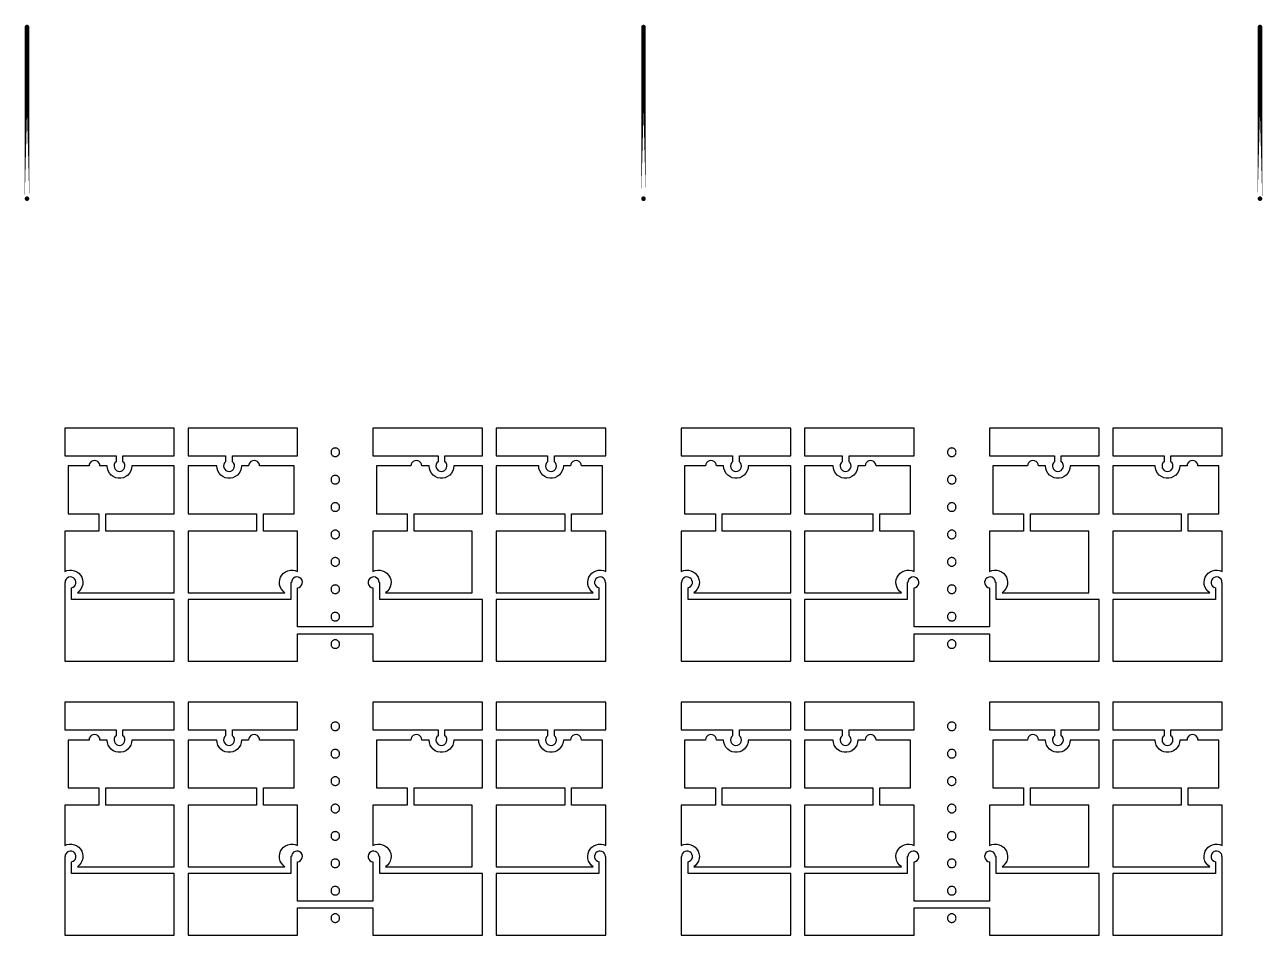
# Model space of a CAD drawing. Extents: x -100 to 100, y -100 to 100.
# Drawn here: x 32.3 to 53.93, y 48.32 to 64.24 of the extents above; entities that cross this region are included whole.
import ezdxf

# ---------------------------------------------------------------- set-up
doc = ezdxf.new("R2010")
doc.units = 0
doc.layers.get('0').update_dxf_attribs({"linetype": 'continuous'})
doc.layers.add('C1', color=7, linetype='continuous')

# ---------------------------------------------------------------- blocks, each defined once
blk = doc.blocks.new('LDI_XFL94-0512-011_C1_B1')
at = {"layer": 'C1'}
for points in [[(33.892, -53.578), (33.872, -53.6), (33.86, -53.626), (33.856, -53.655), (33.862, -53.684), (33.876, -53.71), (33.897, -53.731), (33.923, -53.744), (33.952, -53.749), (33.981, -53.744), (34.007, -53.731), (34.029, -53.71), (34.042, -53.684), (34.048, -53.655), (34.044, -53.626), (34.032, -53.6), (34.012, -53.578), (34.012, -53.473), (34.91, -53.473), (34.91, -52.994), (32.994, -52.994), (32.994, -53.473), (33.892, -53.473), (33.892, -53.578)], [(35.808, -53.578), (35.789, -53.6), (35.776, -53.626), (35.772, -53.655), (35.778, -53.684), (35.792, -53.71), (35.813, -53.731), (35.839, -53.744), (35.868, -53.749), (35.897, -53.744), (35.924, -53.731), (35.945, -53.71), (35.959, -53.684), (35.964, -53.655), (35.96, -53.626), (35.948, -53.6), (35.928, -53.578), (35.928, -53.473), (37.066, -53.473), (37.066, -52.994), (35.15, -52.994), (35.15, -53.473), (35.808, -53.473), (35.808, -53.578)], [(39.641, -53.473), (40.299, -53.473), (40.299, -52.994), (38.383, -52.994), (38.383, -53.473), (39.521, -53.473), (39.521, -53.578), (39.501, -53.6), (39.489, -53.626), (39.485, -53.655), (39.49, -53.684), (39.504, -53.71), (39.525, -53.731), (39.552, -53.744), (39.581, -53.749), (39.61, -53.744), (39.636, -53.731), (39.657, -53.71), (39.671, -53.684), (39.677, -53.655), (39.673, -53.626), (39.661, -53.6), (39.641, -53.578), (39.641, -53.473)], [(41.557, -53.473), (42.455, -53.473), (42.455, -52.994), (40.539, -52.994), (40.539, -53.473), (41.437, -53.473), (41.437, -53.578), (41.417, -53.6), (41.405, -53.626), (41.401, -53.655), (41.407, -53.684), (41.42, -53.71), (41.442, -53.731), (41.468, -53.744), (41.497, -53.749), (41.526, -53.744), (41.552, -53.731), (41.574, -53.71), (41.587, -53.684), (41.593, -53.655), (41.589, -53.626), (41.577, -53.6), (41.557, -53.578), (41.557, -53.473)], [(44.671, -53.578), (44.651, -53.6), (44.638, -53.626), (44.635, -53.655), (44.64, -53.684), (44.654, -53.71), (44.675, -53.731), (44.701, -53.744), (44.731, -53.749), (44.76, -53.744), (44.786, -53.731), (44.807, -53.71), (44.821, -53.684), (44.826, -53.655), (44.823, -53.626), (44.81, -53.6), (44.79, -53.578), (44.79, -53.473), (45.689, -53.473), (45.689, -52.994), (43.772, -52.994), (43.772, -53.473), (44.671, -53.473), (44.671, -53.578)], [(46.587, -53.578), (46.567, -53.6), (46.555, -53.626), (46.551, -53.655), (46.556, -53.684), (46.57, -53.71), (46.591, -53.731), (46.618, -53.744), (46.647, -53.749), (46.676, -53.744), (46.702, -53.731), (46.723, -53.71), (46.737, -53.684), (46.742, -53.655), (46.739, -53.626), (46.726, -53.6), (46.707, -53.578), (46.707, -53.473), (47.844, -53.473), (47.844, -52.994), (45.928, -52.994), (45.928, -53.473), (46.587, -53.473), (46.587, -53.578)], [(50.419, -53.473), (51.078, -53.473), (51.078, -52.994), (49.162, -52.994), (49.162, -53.473), (50.299, -53.473), (50.299, -53.578), (50.28, -53.6), (50.267, -53.626), (50.264, -53.655), (50.269, -53.684), (50.283, -53.71), (50.304, -53.731), (50.33, -53.744), (50.359, -53.749), (50.388, -53.744), (50.415, -53.731), (50.436, -53.71), (50.45, -53.684), (50.455, -53.655), (50.451, -53.626), (50.439, -53.6), (50.419, -53.578), (50.419, -53.473)], [(52.335, -53.473), (53.234, -53.473), (53.234, -52.994), (51.317, -52.994), (51.317, -53.473), (52.216, -53.473), (52.216, -53.578), (52.196, -53.6), (52.183, -53.626), (52.18, -53.655), (52.185, -53.684), (52.199, -53.71), (52.22, -53.731), (52.246, -53.744), (52.275, -53.749), (52.305, -53.744), (52.331, -53.731), (52.352, -53.71), (52.366, -53.684), (52.371, -53.655), (52.368, -53.626), (52.355, -53.6), (52.335, -53.578), (52.335, -53.473)], [(37.725, -53.338), (37.715, -53.339), (37.705, -53.341), (37.696, -53.344), (37.687, -53.348), (37.679, -53.354), (37.672, -53.36), (37.665, -53.368), (37.66, -53.376), (37.655, -53.384), (37.652, -53.394), (37.65, -53.403), (37.65, -53.413), (37.65, -53.423), (37.652, -53.433), (37.655, -53.442), (37.66, -53.451), (37.665, -53.459), (37.672, -53.466), (37.679, -53.473), (37.687, -53.478), (37.696, -53.482), (37.705, -53.486), (37.715, -53.488), (37.725, -53.488), (37.734, -53.488), (37.744, -53.486), (37.753, -53.482), (37.762, -53.478), (37.77, -53.473), (37.778, -53.466), (37.784, -53.459), (37.79, -53.451), (37.794, -53.442), (37.797, -53.433), (37.799, -53.423), (37.8, -53.413), (37.799, -53.403), (37.797, -53.394), (37.794, -53.384), (37.79, -53.376), (37.784, -53.368), (37.778, -53.36), (37.77, -53.354), (37.762, -53.348), (37.753, -53.344), (37.744, -53.341), (37.734, -53.339), (37.725, -53.338)], [(48.503, -53.338), (48.493, -53.339), (48.484, -53.341), (48.474, -53.344), (48.465, -53.348), (48.457, -53.354), (48.45, -53.36), (48.443, -53.368), (48.438, -53.376), (48.434, -53.384), (48.431, -53.394), (48.429, -53.403), (48.428, -53.413), (48.429, -53.423), (48.431, -53.433), (48.434, -53.442), (48.438, -53.451), (48.443, -53.459), (48.45, -53.466), (48.457, -53.473), (48.465, -53.478), (48.474, -53.482), (48.484, -53.486), (48.493, -53.488), (48.503, -53.488), (48.513, -53.488), (48.522, -53.486), (48.532, -53.482), (48.54, -53.478), (48.549, -53.473), (48.556, -53.466), (48.562, -53.459), (48.568, -53.451), (48.572, -53.442), (48.575, -53.433), (48.577, -53.423), (48.578, -53.413), (48.577, -53.403), (48.575, -53.394), (48.572, -53.384), (48.568, -53.376), (48.562, -53.368), (48.556, -53.36), (48.549, -53.354), (48.54, -53.348), (48.532, -53.344), (48.522, -53.341), (48.513, -53.339), (48.503, -53.338)], [(33.611, -53.653), (33.606, -53.623), (33.592, -53.596), (33.571, -53.575), (33.545, -53.562), (33.515, -53.557), (33.485, -53.562), (33.459, -53.575), (33.437, -53.596), (33.424, -53.623), (33.419, -53.653), (33.054, -53.653), (33.054, -54.491), (33.593, -54.491), (33.593, -54.79), (32.994, -54.79), (32.994, -55.499), (33.034, -55.482), (33.077, -55.474), (33.121, -55.475), (33.164, -55.484), (33.204, -55.502), (33.239, -55.528), (33.269, -55.56), (33.291, -55.597), (33.306, -55.639), (33.311, -55.682), (33.308, -55.726), (33.296, -55.768), (33.276, -55.807), (33.249, -55.841), (33.215, -55.868), (34.91, -55.868), (34.91, -54.79), (33.713, -54.79), (33.713, -54.491), (34.91, -54.491), (34.91, -53.653), (34.168, -53.653), (34.163, -53.698), (34.149, -53.74), (34.126, -53.779), (34.096, -53.813), (34.06, -53.839), (34.019, -53.858), (33.975, -53.867), (33.93, -53.867), (33.885, -53.858), (33.844, -53.839), (33.808, -53.813), (33.778, -53.779), (33.755, -53.74), (33.741, -53.698), (33.737, -53.653), (33.611, -53.653)], [(36.21, -53.653), (36.084, -53.653), (36.079, -53.698), (36.065, -53.74), (36.043, -53.779), (36.013, -53.813), (35.976, -53.839), (35.935, -53.858), (35.891, -53.867), (35.846, -53.867), (35.802, -53.858), (35.76, -53.839), (35.724, -53.813), (35.694, -53.779), (35.671, -53.74), (35.657, -53.698), (35.653, -53.653), (35.15, -53.653), (35.15, -54.491), (36.347, -54.491), (36.347, -54.79), (35.15, -54.79), (35.15, -55.868), (36.845, -55.868), (36.811, -55.841), (36.784, -55.807), (36.764, -55.768), (36.752, -55.726), (36.749, -55.682), (36.754, -55.639), (36.769, -55.597), (36.791, -55.56), (36.821, -55.528), (36.856, -55.502), (36.896, -55.484), (36.939, -55.475), (36.982, -55.474), (37.025, -55.482), (37.066, -55.499), (37.066, -54.79), (36.467, -54.79), (36.467, -54.491), (37.006, -54.491), (37.006, -53.653), (36.401, -53.653), (36.397, -53.623), (36.383, -53.596), (36.362, -53.575), (36.335, -53.562), (36.305, -53.557), (36.276, -53.562), (36.249, -53.575), (36.228, -53.596), (36.214, -53.623), (36.21, -53.653)], [(39.048, -53.653), (38.443, -53.653), (38.443, -54.491), (38.982, -54.491), (38.982, -54.79), (38.383, -54.79), (38.383, -55.499), (38.424, -55.482), (38.467, -55.474), (38.51, -55.475), (38.553, -55.484), (38.593, -55.502), (38.628, -55.528), (38.658, -55.56), (38.68, -55.597), (38.695, -55.639), (38.7, -55.682), (38.697, -55.726), (38.686, -55.768), (38.665, -55.807), (38.638, -55.841), (38.604, -55.868), (40.12, -55.868), (40.12, -54.79), (39.102, -54.79), (39.102, -54.491), (40.299, -54.491), (40.299, -53.653), (39.796, -53.653), (39.792, -53.698), (39.778, -53.74), (39.755, -53.779), (39.725, -53.813), (39.689, -53.839), (39.647, -53.858), (39.603, -53.867), (39.558, -53.867), (39.514, -53.858), (39.473, -53.839), (39.437, -53.813), (39.406, -53.779), (39.384, -53.74), (39.37, -53.698), (39.365, -53.653), (39.24, -53.653), (39.235, -53.623), (39.221, -53.596), (39.2, -53.575), (39.173, -53.562), (39.144, -53.557), (39.114, -53.562), (39.087, -53.575), (39.066, -53.596), (39.053, -53.623), (39.048, -53.653)], [(41.713, -53.653), (41.708, -53.698), (41.694, -53.74), (41.671, -53.779), (41.641, -53.813), (41.605, -53.839), (41.564, -53.858), (41.52, -53.867), (41.474, -53.867), (41.43, -53.858), (41.389, -53.839), (41.353, -53.813), (41.323, -53.779), (41.3, -53.74), (41.286, -53.698), (41.281, -53.653), (40.539, -53.653), (40.539, -54.491), (41.737, -54.491), (41.737, -54.79), (40.539, -54.79), (40.539, -55.868), (42.234, -55.868), (42.2, -55.841), (42.173, -55.807), (42.153, -55.768), (42.141, -55.726), (42.138, -55.682), (42.144, -55.639), (42.158, -55.597), (42.18, -55.56), (42.21, -55.528), (42.245, -55.502), (42.285, -55.484), (42.328, -55.475), (42.372, -55.474), (42.415, -55.482), (42.455, -55.499), (42.455, -54.79), (41.856, -54.79), (41.856, -54.491), (42.395, -54.491), (42.395, -53.653), (42.03, -53.653), (42.025, -53.623), (42.012, -53.596), (41.99, -53.575), (41.964, -53.562), (41.934, -53.557), (41.905, -53.562), (41.878, -53.575), (41.857, -53.596), (41.843, -53.623), (41.838, -53.653), (41.713, -53.653)], [(44.389, -53.653), (44.385, -53.623), (44.371, -53.596), (44.35, -53.575), (44.323, -53.562), (44.293, -53.557), (44.264, -53.562), (44.237, -53.575), (44.216, -53.596), (44.202, -53.623), (44.198, -53.653), (43.832, -53.653), (43.832, -54.491), (44.371, -54.491), (44.371, -54.79), (43.772, -54.79), (43.772, -55.499), (43.813, -55.482), (43.856, -55.474), (43.9, -55.475), (43.942, -55.484), (43.982, -55.502), (44.018, -55.528), (44.047, -55.56), (44.07, -55.597), (44.084, -55.639), (44.09, -55.682), (44.087, -55.726), (44.075, -55.768), (44.055, -55.807), (44.027, -55.841), (43.993, -55.868), (45.689, -55.868), (45.689, -54.79), (44.491, -54.79), (44.491, -54.491), (45.689, -54.491), (45.689, -53.653), (44.946, -53.653), (44.941, -53.698), (44.927, -53.74), (44.905, -53.779), (44.875, -53.813), (44.838, -53.839), (44.797, -53.858), (44.753, -53.867), (44.708, -53.867), (44.664, -53.858), (44.623, -53.839), (44.586, -53.813), (44.556, -53.779), (44.534, -53.74), (44.52, -53.698), (44.515, -53.653), (44.389, -53.653)], [(46.988, -53.653), (46.862, -53.653), (46.858, -53.698), (46.844, -53.74), (46.821, -53.779), (46.791, -53.813), (46.754, -53.839), (46.713, -53.858), (46.669, -53.867), (46.624, -53.867), (46.58, -53.858), (46.539, -53.839), (46.502, -53.813), (46.472, -53.779), (46.45, -53.74), (46.436, -53.698), (46.431, -53.653), (45.928, -53.653), (45.928, -54.491), (47.126, -54.491), (47.126, -54.79), (45.928, -54.79), (45.928, -55.868), (47.623, -55.868), (47.59, -55.841), (47.562, -55.807), (47.542, -55.768), (47.53, -55.726), (47.527, -55.682), (47.533, -55.639), (47.547, -55.597), (47.57, -55.56), (47.599, -55.528), (47.635, -55.502), (47.675, -55.484), (47.717, -55.475), (47.761, -55.474), (47.804, -55.482), (47.844, -55.499), (47.844, -54.79), (47.246, -54.79), (47.246, -54.491), (47.784, -54.491), (47.784, -53.653), (47.18, -53.653), (47.175, -53.623), (47.161, -53.596), (47.14, -53.575), (47.113, -53.562), (47.084, -53.557), (47.054, -53.562), (47.028, -53.575), (47.006, -53.596), (46.993, -53.623), (46.988, -53.653)], [(49.826, -53.653), (49.222, -53.653), (49.222, -54.491), (49.76, -54.491), (49.76, -54.79), (49.162, -54.79), (49.162, -55.499), (49.202, -55.482), (49.245, -55.474), (49.289, -55.475), (49.331, -55.484), (49.371, -55.502), (49.407, -55.528), (49.436, -55.56), (49.459, -55.597), (49.473, -55.639), (49.479, -55.682), (49.476, -55.726), (49.464, -55.768), (49.444, -55.807), (49.416, -55.841), (49.383, -55.868), (50.898, -55.868), (50.898, -54.79), (49.88, -54.79), (49.88, -54.491), (51.078, -54.491), (51.078, -53.653), (50.575, -53.653), (50.57, -53.698), (50.556, -53.74), (50.534, -53.779), (50.504, -53.813), (50.467, -53.839), (50.426, -53.858), (50.382, -53.867), (50.337, -53.867), (50.293, -53.858), (50.251, -53.839), (50.215, -53.813), (50.185, -53.779), (50.162, -53.74), (50.148, -53.698), (50.144, -53.653), (50.018, -53.653), (50.013, -53.623), (50, -53.596), (49.978, -53.575), (49.952, -53.562), (49.922, -53.557), (49.893, -53.562), (49.866, -53.575), (49.845, -53.596), (49.831, -53.623), (49.826, -53.653)], [(52.491, -53.653), (52.486, -53.698), (52.472, -53.74), (52.45, -53.779), (52.42, -53.813), (52.383, -53.839), (52.342, -53.858), (52.298, -53.867), (52.253, -53.867), (52.209, -53.858), (52.168, -53.839), (52.131, -53.813), (52.101, -53.779), (52.079, -53.74), (52.065, -53.698), (52.06, -53.653), (51.317, -53.653), (51.317, -54.491), (52.515, -54.491), (52.515, -54.79), (51.317, -54.79), (51.317, -55.868), (53.013, -55.868), (52.979, -55.841), (52.951, -55.807), (52.931, -55.768), (52.919, -55.726), (52.916, -55.682), (52.922, -55.639), (52.936, -55.597), (52.959, -55.56), (52.988, -55.528), (53.024, -55.502), (53.064, -55.484), (53.106, -55.475), (53.15, -55.474), (53.193, -55.482), (53.234, -55.499), (53.234, -54.79), (52.635, -54.79), (52.635, -54.491), (53.174, -54.491), (53.174, -53.653), (52.808, -53.653), (52.804, -53.623), (52.79, -53.596), (52.769, -53.575), (52.742, -53.562), (52.713, -53.557), (52.683, -53.562), (52.656, -53.575), (52.635, -53.596), (52.621, -53.623), (52.617, -53.653), (52.491, -53.653)], [(37.725, -53.817), (37.715, -53.818), (37.705, -53.82), (37.696, -53.823), (37.687, -53.827), (37.679, -53.833), (37.672, -53.839), (37.665, -53.847), (37.66, -53.855), (37.655, -53.864), (37.652, -53.873), (37.65, -53.882), (37.65, -53.892), (37.65, -53.902), (37.652, -53.912), (37.655, -53.921), (37.66, -53.93), (37.665, -53.938), (37.672, -53.945), (37.679, -53.952), (37.687, -53.957), (37.696, -53.962), (37.705, -53.965), (37.715, -53.967), (37.725, -53.967), (37.734, -53.967), (37.744, -53.965), (37.753, -53.962), (37.762, -53.957), (37.77, -53.952), (37.778, -53.945), (37.784, -53.938), (37.79, -53.93), (37.794, -53.921), (37.797, -53.912), (37.799, -53.902), (37.8, -53.892), (37.799, -53.882), (37.797, -53.873), (37.794, -53.864), (37.79, -53.855), (37.784, -53.847), (37.778, -53.839), (37.77, -53.833), (37.762, -53.827), (37.753, -53.823), (37.744, -53.82), (37.734, -53.818), (37.725, -53.817)], [(48.503, -53.817), (48.493, -53.818), (48.484, -53.82), (48.474, -53.823), (48.465, -53.827), (48.457, -53.833), (48.45, -53.839), (48.443, -53.847), (48.438, -53.855), (48.434, -53.864), (48.431, -53.873), (48.429, -53.882), (48.428, -53.892), (48.429, -53.902), (48.431, -53.912), (48.434, -53.921), (48.438, -53.93), (48.443, -53.938), (48.45, -53.945), (48.457, -53.952), (48.465, -53.957), (48.474, -53.962), (48.484, -53.965), (48.493, -53.967), (48.503, -53.967), (48.513, -53.967), (48.522, -53.965), (48.532, -53.962), (48.54, -53.957), (48.549, -53.952), (48.556, -53.945), (48.562, -53.938), (48.568, -53.93), (48.572, -53.921), (48.575, -53.912), (48.577, -53.902), (48.578, -53.892), (48.577, -53.882), (48.575, -53.873), (48.572, -53.864), (48.568, -53.855), (48.562, -53.847), (48.556, -53.839), (48.549, -53.833), (48.54, -53.827), (48.532, -53.823), (48.522, -53.82), (48.513, -53.818), (48.503, -53.817)], [(37.725, -54.296), (37.715, -54.297), (37.705, -54.299), (37.696, -54.302), (37.687, -54.306), (37.679, -54.312), (37.672, -54.318), (37.665, -54.326), (37.66, -54.334), (37.655, -54.343), (37.652, -54.352), (37.65, -54.361), (37.65, -54.371), (37.65, -54.381), (37.652, -54.391), (37.655, -54.4), (37.66, -54.409), (37.665, -54.417), (37.672, -54.424), (37.679, -54.431), (37.687, -54.436), (37.696, -54.441), (37.705, -54.444), (37.715, -54.446), (37.725, -54.446), (37.734, -54.446), (37.744, -54.444), (37.753, -54.441), (37.762, -54.436), (37.77, -54.431), (37.778, -54.424), (37.784, -54.417), (37.79, -54.409), (37.794, -54.4), (37.797, -54.391), (37.799, -54.381), (37.8, -54.371), (37.799, -54.361), (37.797, -54.352), (37.794, -54.343), (37.79, -54.334), (37.784, -54.326), (37.778, -54.318), (37.77, -54.312), (37.762, -54.306), (37.753, -54.302), (37.744, -54.299), (37.734, -54.297), (37.725, -54.296)], [(48.503, -54.296), (48.493, -54.297), (48.484, -54.299), (48.474, -54.302), (48.465, -54.306), (48.457, -54.312), (48.45, -54.318), (48.443, -54.326), (48.438, -54.334), (48.434, -54.343), (48.431, -54.352), (48.429, -54.361), (48.428, -54.371), (48.429, -54.381), (48.431, -54.391), (48.434, -54.4), (48.438, -54.409), (48.443, -54.417), (48.45, -54.424), (48.457, -54.431), (48.465, -54.436), (48.474, -54.441), (48.484, -54.444), (48.493, -54.446), (48.503, -54.446), (48.513, -54.446), (48.522, -54.444), (48.532, -54.441), (48.54, -54.436), (48.549, -54.431), (48.556, -54.424), (48.562, -54.417), (48.568, -54.409), (48.572, -54.4), (48.575, -54.391), (48.577, -54.381), (48.578, -54.371), (48.577, -54.361), (48.575, -54.352), (48.572, -54.343), (48.568, -54.334), (48.562, -54.326), (48.556, -54.318), (48.549, -54.312), (48.54, -54.306), (48.532, -54.302), (48.522, -54.299), (48.513, -54.297), (48.503, -54.296)], [(37.725, -54.775), (37.715, -54.776), (37.705, -54.778), (37.696, -54.781), (37.687, -54.785), (37.679, -54.791), (37.672, -54.797), (37.665, -54.805), (37.66, -54.813), (37.655, -54.822), (37.652, -54.831), (37.65, -54.841), (37.65, -54.85), (37.65, -54.86), (37.652, -54.87), (37.655, -54.879), (37.66, -54.888), (37.665, -54.896), (37.672, -54.903), (37.679, -54.91), (37.687, -54.915), (37.696, -54.92), (37.705, -54.923), (37.715, -54.925), (37.725, -54.925), (37.734, -54.925), (37.744, -54.923), (37.753, -54.92), (37.762, -54.915), (37.77, -54.91), (37.778, -54.903), (37.784, -54.896), (37.79, -54.888), (37.794, -54.879), (37.797, -54.87), (37.799, -54.86), (37.8, -54.85), (37.799, -54.841), (37.797, -54.831), (37.794, -54.822), (37.79, -54.813), (37.784, -54.805), (37.778, -54.797), (37.77, -54.791), (37.762, -54.785), (37.753, -54.781), (37.744, -54.778), (37.734, -54.776), (37.725, -54.775)], [(48.503, -54.775), (48.493, -54.776), (48.484, -54.778), (48.474, -54.781), (48.465, -54.785), (48.457, -54.791), (48.45, -54.797), (48.443, -54.805), (48.438, -54.813), (48.434, -54.822), (48.431, -54.831), (48.429, -54.841), (48.428, -54.85), (48.429, -54.86), (48.431, -54.87), (48.434, -54.879), (48.438, -54.888), (48.443, -54.896), (48.45, -54.903), (48.457, -54.91), (48.465, -54.915), (48.474, -54.92), (48.484, -54.923), (48.493, -54.925), (48.503, -54.925), (48.513, -54.925), (48.522, -54.923), (48.532, -54.92), (48.54, -54.915), (48.549, -54.91), (48.556, -54.903), (48.562, -54.896), (48.568, -54.888), (48.572, -54.879), (48.575, -54.87), (48.577, -54.86), (48.578, -54.85), (48.577, -54.841), (48.575, -54.831), (48.572, -54.822), (48.568, -54.813), (48.562, -54.805), (48.556, -54.797), (48.549, -54.791), (48.54, -54.785), (48.532, -54.781), (48.522, -54.778), (48.513, -54.776), (48.503, -54.775)], [(37.725, -55.254), (37.715, -55.255), (37.705, -55.257), (37.696, -55.26), (37.687, -55.264), (37.679, -55.27), (37.672, -55.276), (37.665, -55.284), (37.66, -55.292), (37.655, -55.301), (37.652, -55.31), (37.65, -55.32), (37.65, -55.329), (37.65, -55.339), (37.652, -55.349), (37.655, -55.358), (37.66, -55.367), (37.665, -55.375), (37.672, -55.382), (37.679, -55.389), (37.687, -55.394), (37.696, -55.399), (37.705, -55.402), (37.715, -55.404), (37.725, -55.404), (37.734, -55.404), (37.744, -55.402), (37.753, -55.399), (37.762, -55.394), (37.77, -55.389), (37.778, -55.382), (37.784, -55.375), (37.79, -55.367), (37.794, -55.358), (37.797, -55.349), (37.799, -55.339), (37.8, -55.329), (37.799, -55.32), (37.797, -55.31), (37.794, -55.301), (37.79, -55.292), (37.784, -55.284), (37.778, -55.276), (37.77, -55.27), (37.762, -55.264), (37.753, -55.26), (37.744, -55.257), (37.734, -55.255), (37.725, -55.254)], [(48.503, -55.254), (48.493, -55.255), (48.484, -55.257), (48.474, -55.26), (48.465, -55.264), (48.457, -55.27), (48.45, -55.276), (48.443, -55.284), (48.438, -55.292), (48.434, -55.301), (48.431, -55.31), (48.429, -55.32), (48.428, -55.329), (48.429, -55.339), (48.431, -55.349), (48.434, -55.358), (48.438, -55.367), (48.443, -55.375), (48.45, -55.382), (48.457, -55.389), (48.465, -55.394), (48.474, -55.399), (48.484, -55.402), (48.493, -55.404), (48.503, -55.404), (48.513, -55.404), (48.522, -55.402), (48.532, -55.399), (48.54, -55.394), (48.549, -55.389), (48.556, -55.382), (48.562, -55.375), (48.568, -55.367), (48.572, -55.358), (48.575, -55.349), (48.577, -55.339), (48.578, -55.329), (48.577, -55.32), (48.575, -55.31), (48.572, -55.301), (48.568, -55.292), (48.562, -55.284), (48.556, -55.276), (48.549, -55.27), (48.54, -55.264), (48.532, -55.26), (48.522, -55.257), (48.513, -55.255), (48.503, -55.254)], [(33.114, -55.783), (33.141, -55.773), (33.164, -55.756), (33.181, -55.733), (33.19, -55.705), (33.191, -55.677), (33.183, -55.649), (33.167, -55.625), (33.145, -55.606), (33.118, -55.596), (33.09, -55.593), (33.062, -55.599), (33.037, -55.613), (33.017, -55.634), (33.004, -55.66), (33, -55.689), (32.994, -55.689), (32.994, -57.066), (34.91, -57.066), (34.91, -55.988), (33.114, -55.988), (33.114, -55.783)], [(38.491, -55.689), (38.487, -55.66), (38.474, -55.634), (38.453, -55.613), (38.428, -55.599), (38.399, -55.593), (38.37, -55.596), (38.344, -55.608), (38.322, -55.627), (38.307, -55.652), (38.3, -55.681), (38.302, -55.71), (38.312, -55.737), (38.331, -55.76), (38.355, -55.776), (38.383, -55.784), (38.383, -56.467), (37.066, -56.467), (37.066, -55.784), (37.094, -55.776), (37.118, -55.76), (37.137, -55.737), (37.147, -55.71), (37.149, -55.681), (37.143, -55.652), (37.127, -55.627), (37.106, -55.608), (37.079, -55.596), (37.05, -55.593), (37.021, -55.599), (36.996, -55.613), (36.975, -55.634), (36.963, -55.66), (36.958, -55.689), (36.946, -55.689), (36.946, -55.988), (35.15, -55.988), (35.15, -57.066), (37.066, -57.066), (37.066, -56.587), (38.383, -56.587), (38.383, -57.066), (40.299, -57.066), (40.299, -55.988), (38.503, -55.988), (38.503, -55.689), (38.491, -55.689)], [(42.335, -55.988), (40.539, -55.988), (40.539, -57.066), (42.455, -57.066), (42.455, -55.689), (42.449, -55.689), (42.445, -55.66), (42.432, -55.634), (42.412, -55.613), (42.387, -55.599), (42.359, -55.593), (42.331, -55.596), (42.304, -55.606), (42.282, -55.625), (42.266, -55.649), (42.258, -55.677), (42.259, -55.705), (42.268, -55.733), (42.285, -55.756), (42.308, -55.773), (42.335, -55.783), (42.335, -55.988)], [(43.892, -55.783), (43.919, -55.773), (43.942, -55.756), (43.959, -55.733), (43.969, -55.705), (43.969, -55.677), (43.961, -55.649), (43.946, -55.625), (43.924, -55.606), (43.897, -55.596), (43.868, -55.593), (43.84, -55.599), (43.815, -55.613), (43.795, -55.634), (43.783, -55.66), (43.778, -55.689), (43.772, -55.689), (43.772, -57.066), (45.689, -57.066), (45.689, -55.988), (43.892, -55.988), (43.892, -55.783)], [(49.269, -55.689), (49.265, -55.66), (49.252, -55.634), (49.232, -55.613), (49.206, -55.599), (49.178, -55.593), (49.149, -55.596), (49.122, -55.608), (49.1, -55.627), (49.085, -55.652), (49.078, -55.681), (49.08, -55.71), (49.091, -55.737), (49.109, -55.76), (49.134, -55.776), (49.162, -55.784), (49.162, -56.467), (47.844, -56.467), (47.844, -55.784), (47.872, -55.776), (47.897, -55.76), (47.915, -55.737), (47.926, -55.71), (47.928, -55.681), (47.921, -55.652), (47.906, -55.627), (47.884, -55.608), (47.857, -55.596), (47.828, -55.593), (47.8, -55.599), (47.774, -55.613), (47.754, -55.634), (47.741, -55.66), (47.737, -55.689), (47.725, -55.689), (47.725, -55.988), (45.928, -55.988), (45.928, -57.066), (47.844, -57.066), (47.844, -56.587), (49.162, -56.587), (49.162, -57.066), (51.078, -57.066), (51.078, -55.988), (49.281, -55.988), (49.281, -55.689), (49.269, -55.689)], [(53.114, -55.988), (51.317, -55.988), (51.317, -57.066), (53.234, -57.066), (53.234, -55.689), (53.228, -55.689), (53.223, -55.66), (53.211, -55.634), (53.191, -55.613), (53.166, -55.599), (53.138, -55.593), (53.109, -55.596), (53.082, -55.606), (53.06, -55.625), (53.045, -55.649), (53.037, -55.677), (53.037, -55.705), (53.047, -55.733), (53.064, -55.756), (53.087, -55.773), (53.114, -55.783), (53.114, -55.988)], [(37.725, -55.733), (37.715, -55.734), (37.705, -55.736), (37.696, -55.739), (37.687, -55.743), (37.679, -55.749), (37.672, -55.755), (37.665, -55.763), (37.66, -55.771), (37.655, -55.78), (37.652, -55.789), (37.65, -55.799), (37.65, -55.808), (37.65, -55.818), (37.652, -55.828), (37.655, -55.837), (37.66, -55.846), (37.665, -55.854), (37.672, -55.861), (37.679, -55.868), (37.687, -55.873), (37.696, -55.878), (37.705, -55.881), (37.715, -55.883), (37.725, -55.883), (37.734, -55.883), (37.744, -55.881), (37.753, -55.878), (37.762, -55.873), (37.77, -55.868), (37.778, -55.861), (37.784, -55.854), (37.79, -55.846), (37.794, -55.837), (37.797, -55.828), (37.799, -55.818), (37.8, -55.808), (37.799, -55.799), (37.797, -55.789), (37.794, -55.78), (37.79, -55.771), (37.784, -55.763), (37.778, -55.755), (37.77, -55.749), (37.762, -55.743), (37.753, -55.739), (37.744, -55.736), (37.734, -55.734), (37.725, -55.733)], [(48.503, -55.733), (48.493, -55.734), (48.484, -55.736), (48.474, -55.739), (48.465, -55.743), (48.457, -55.749), (48.45, -55.755), (48.443, -55.763), (48.438, -55.771), (48.434, -55.78), (48.431, -55.789), (48.429, -55.799), (48.428, -55.808), (48.429, -55.818), (48.431, -55.828), (48.434, -55.837), (48.438, -55.846), (48.443, -55.854), (48.45, -55.861), (48.457, -55.868), (48.465, -55.873), (48.474, -55.878), (48.484, -55.881), (48.493, -55.883), (48.503, -55.883), (48.513, -55.883), (48.522, -55.881), (48.532, -55.878), (48.54, -55.873), (48.549, -55.868), (48.556, -55.861), (48.562, -55.854), (48.568, -55.846), (48.572, -55.837), (48.575, -55.828), (48.577, -55.818), (48.578, -55.808), (48.577, -55.799), (48.575, -55.789), (48.572, -55.78), (48.568, -55.771), (48.562, -55.763), (48.556, -55.755), (48.549, -55.749), (48.54, -55.743), (48.532, -55.739), (48.522, -55.736), (48.513, -55.734), (48.503, -55.733)], [(37.725, -56.212), (37.715, -56.213), (37.705, -56.215), (37.696, -56.218), (37.687, -56.222), (37.679, -56.228), (37.672, -56.234), (37.665, -56.242), (37.66, -56.25), (37.655, -56.259), (37.652, -56.268), (37.65, -56.278), (37.65, -56.287), (37.65, -56.297), (37.652, -56.307), (37.655, -56.316), (37.66, -56.325), (37.665, -56.333), (37.672, -56.34), (37.679, -56.347), (37.687, -56.352), (37.696, -56.357), (37.705, -56.36), (37.715, -56.362), (37.725, -56.362), (37.734, -56.362), (37.744, -56.36), (37.753, -56.357), (37.762, -56.352), (37.77, -56.347), (37.778, -56.34), (37.784, -56.333), (37.79, -56.325), (37.794, -56.316), (37.797, -56.307), (37.799, -56.297), (37.8, -56.287), (37.799, -56.278), (37.797, -56.268), (37.794, -56.259), (37.79, -56.25), (37.784, -56.242), (37.778, -56.234), (37.77, -56.228), (37.762, -56.222), (37.753, -56.218), (37.744, -56.215), (37.734, -56.213), (37.725, -56.212)], [(48.503, -56.212), (48.493, -56.213), (48.484, -56.215), (48.474, -56.218), (48.465, -56.222), (48.457, -56.228), (48.45, -56.234), (48.443, -56.242), (48.438, -56.25), (48.434, -56.259), (48.431, -56.268), (48.429, -56.278), (48.428, -56.287), (48.429, -56.297), (48.431, -56.307), (48.434, -56.316), (48.438, -56.325), (48.443, -56.333), (48.45, -56.34), (48.457, -56.347), (48.465, -56.352), (48.474, -56.357), (48.484, -56.36), (48.493, -56.362), (48.503, -56.362), (48.513, -56.362), (48.522, -56.36), (48.532, -56.357), (48.54, -56.352), (48.549, -56.347), (48.556, -56.34), (48.562, -56.333), (48.568, -56.325), (48.572, -56.316), (48.575, -56.307), (48.577, -56.297), (48.578, -56.287), (48.577, -56.278), (48.575, -56.268), (48.572, -56.259), (48.568, -56.25), (48.562, -56.242), (48.556, -56.234), (48.549, -56.228), (48.54, -56.222), (48.532, -56.218), (48.522, -56.215), (48.513, -56.213), (48.503, -56.212)], [(37.725, -56.691), (37.715, -56.692), (37.705, -56.694), (37.696, -56.697), (37.687, -56.702), (37.679, -56.707), (37.672, -56.713), (37.665, -56.721), (37.66, -56.729), (37.655, -56.738), (37.652, -56.747), (37.65, -56.757), (37.65, -56.766), (37.65, -56.776), (37.652, -56.786), (37.655, -56.795), (37.66, -56.804), (37.665, -56.812), (37.672, -56.82), (37.679, -56.826), (37.687, -56.831), (37.696, -56.836), (37.705, -56.839), (37.715, -56.841), (37.725, -56.841), (37.734, -56.841), (37.744, -56.839), (37.753, -56.836), (37.762, -56.831), (37.77, -56.826), (37.778, -56.82), (37.784, -56.812), (37.79, -56.804), (37.794, -56.795), (37.797, -56.786), (37.799, -56.776), (37.8, -56.766), (37.799, -56.757), (37.797, -56.747), (37.794, -56.738), (37.79, -56.729), (37.784, -56.721), (37.778, -56.713), (37.77, -56.707), (37.762, -56.702), (37.753, -56.697), (37.744, -56.694), (37.734, -56.692), (37.725, -56.691)], [(48.503, -56.691), (48.493, -56.692), (48.484, -56.694), (48.474, -56.697), (48.465, -56.702), (48.457, -56.707), (48.45, -56.713), (48.443, -56.721), (48.438, -56.729), (48.434, -56.738), (48.431, -56.747), (48.429, -56.757), (48.428, -56.766), (48.429, -56.776), (48.431, -56.786), (48.434, -56.795), (48.438, -56.804), (48.443, -56.812), (48.45, -56.82), (48.457, -56.826), (48.465, -56.831), (48.474, -56.836), (48.484, -56.839), (48.493, -56.841), (48.503, -56.841), (48.513, -56.841), (48.522, -56.839), (48.532, -56.836), (48.54, -56.831), (48.549, -56.826), (48.556, -56.82), (48.562, -56.812), (48.568, -56.804), (48.572, -56.795), (48.575, -56.786), (48.577, -56.776), (48.578, -56.766), (48.577, -56.757), (48.575, -56.747), (48.572, -56.738), (48.568, -56.729), (48.562, -56.721), (48.556, -56.713), (48.549, -56.707), (48.54, -56.702), (48.532, -56.697), (48.522, -56.694), (48.513, -56.692), (48.503, -56.691)]]:
    blk.add_lwpolyline(points, close=True, dxfattribs=at)
blk = doc.blocks.new('cutlineendpoint')
at = {"const_width": 0.04}
blk.add_lwpolyline([(-0.02, 0, 1), (0.02, 0, 1)], format="xyb", close=True, dxfattribs=at)

msp = doc.modelspace()

# ---------------------------------------------------------------- linework, layer by layer
at = {"layer": 'C1', "const_width": 0.08}
for points in [[(32.335, 61.2), (32.335, 64.2)], [(43.114, 61.2), (43.114, 64.2)], [(53.892, 61.2), (53.892, 64.2)]]:
    msp.add_lwpolyline(points, close=True, dxfattribs=at)

# ---------------------------------------------------------------- block references
at = {"layer": 'C1'}
for name, p in [('cutlineendpoint', (32.335, 64.2)), ('cutlineendpoint', (43.114, 64.2)), ('cutlineendpoint', (53.892, 64.2)), ('cutlineendpoint', (32.335, 61.2)), ('cutlineendpoint', (43.114, 61.2)), ('cutlineendpoint', (53.892, 61.2)), ('LDI_XFL94-0512-011_C1_B1', (0, 110.18)), ('LDI_XFL94-0512-011_C1_B1', (0, 105.389))]:
    msp.add_blockref(name, p, dxfattribs=at)

doc.saveas('drawing.dxf')
